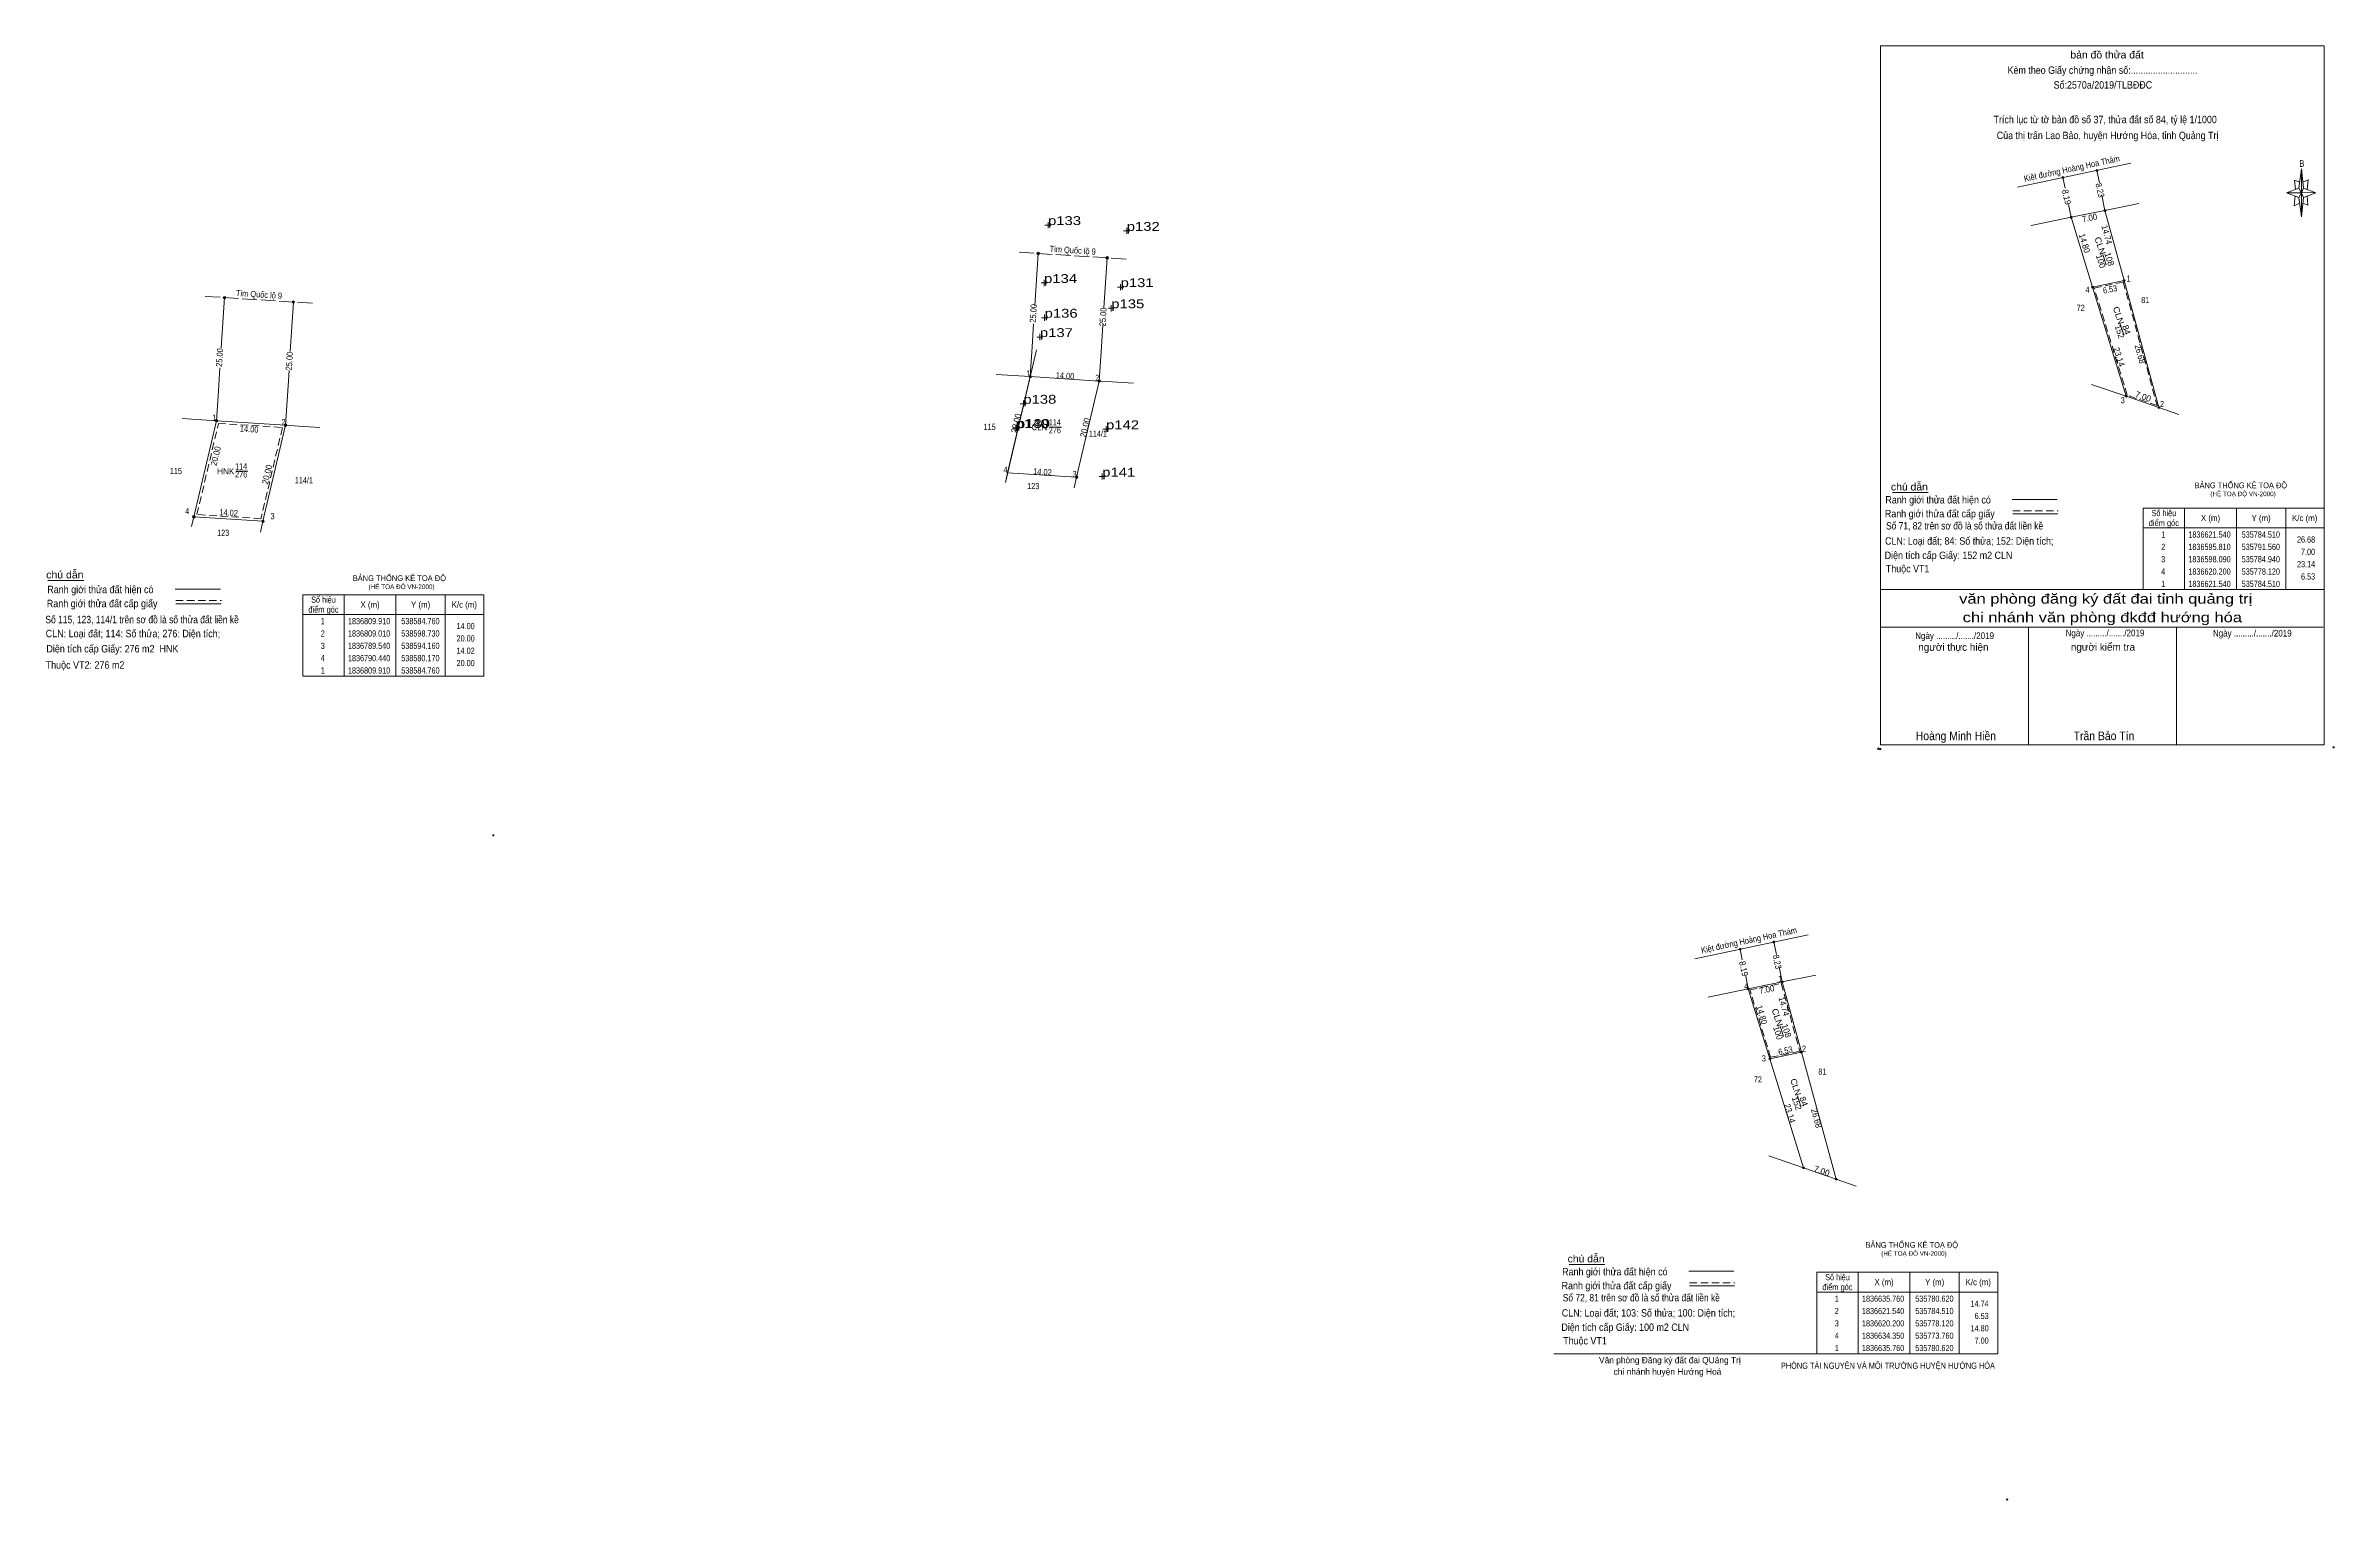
# Model space of a CAD drawing. Header units: metres. Extents: x 537998 to 538849, y 1836582 to 1836877.
# Drawn here: x 538385.2 to 538849, y 1836582.2 to 1836876.9 of the extents above; entities that cross this region are included whole.
import ezdxf
from ezdxf.enums import TextEntityAlignment as Align

# ---------------------------------------------------------------- set-up
doc = ezdxf.new("R2010")
doc.units = ezdxf.units.M
doc.header["$LTSCALE"] = 0.5
doc.header["$PDMODE"] = 32
doc.header["$PDSIZE"] = 0.25
doc.linetypes.add('LONG_DASHED', pattern=[7.5, 6, -1.5])
doc.linetypes.add('MEDIUM_DASHED', pattern=[4.5, 3, -1.5])
for name, color, linetype, lineweight in [('1', 7, 'Continuous', 13), ('10', 7, 'Continuous', 13), ('12', 7, 'Continuous', 13), ('15', 7, 'Continuous', 13), ('17', 7, 'Continuous', 13), ('2', 7, 'Continuous', 13), ('23', 7, 'Continuous', 13), ('6', 7, 'Continuous', 13), ('63', 7, 'Continuous', 13), ('7', 7, 'Continuous', 13)]:
    doc.layers.add(name, color=color, linetype=linetype, lineweight=lineweight)

msp = doc.modelspace()

# ---------------------------------------------------------------- hatches: boundary and pattern name
at = {"layer": '63'}
for points in [[(538794.26, 1836850.23, 1), (538793.86, 1836850.23, 1)], [(538801.12, 1836851.69, 1), (538800.72, 1836851.69, 1)], [(538795.92, 1836842.18, 1), (538795.52, 1836842.18, 1)], [(538802.78, 1836843.59, 1), (538802.38, 1836843.59, 1)], [(538586.62, 1836834.86, 1), (538586.12, 1836834.86, 1)], [(538600.59, 1836833.97, 1), (538600.09, 1836833.97, 1)], [(538800.28, 1836828.03, 1), (538799.88, 1836828.03, 1)], [(538806.67, 1836829.37, 1), (538806.27, 1836829.37, 1)], [(538421.7, 1836825.91, 1), (538421.2, 1836825.91, 1)], [(538435.67, 1836825.02, 1), (538435.17, 1836825.02, 1)], [(538585.01, 1836809.91, 1), (538584.51, 1836809.91, 1)], [(538598.98, 1836809.01, 1), (538598.48, 1836809.01, 1)], [(538807.1, 1836805.92, 1), (538806.7, 1836805.92, 1)], [(538813.72, 1836803.64, 1), (538813.32, 1836803.64, 1)], [(538420.09, 1836800.96, 1), (538419.59, 1836800.96, 1)], [(538434.06, 1836800.06, 1), (538433.56, 1836800.06, 1)], [(538594.41, 1836789.54, 1), (538593.91, 1836789.54, 1)], [(538415.5, 1836781.49, 1), (538415, 1836781.49, 1)], [(538429.49, 1836780.59, 1), (538428.99, 1836780.59, 1)], [(538728.83, 1836693.88, 1), (538728.43, 1836693.88, 1)], [(538735.69, 1836695.34, 1), (538735.29, 1836695.34, 1)], [(538730.49, 1836685.83, 1), (538730.09, 1836685.83, 1)], [(538737.35, 1836687.24, 1), (538736.95, 1836687.24, 1)], [(538734.85, 1836671.68, 1), (538734.45, 1836671.68, 1)], [(538741.24, 1836673.02, 1), (538740.84, 1836673.02, 1)], [(538741.67, 1836649.57, 1), (538741.27, 1836649.57, 1)], [(538748.29, 1836647.29, 1), (538747.89, 1836647.29, 1)]]:
    msp.add_hatch(color=256, dxfattribs=at).paths.add_polyline_path(points)

# ---------------------------------------------------------------- linework, layer by layer
at = {"layer": '1', "linetype": 'MEDIUM_DASHED'}
for points in [[(538806.29, 1836829.08), (538813.15, 1836804.03), (538807.1, 1836806.12), (538800.4, 1836827.84)], [(538420.23, 1836800.43), (538433.19, 1836799.6), (538428.85, 1836781.12), (538415.87, 1836781.95)]]:
    msp.add_lwpolyline(points, close=True, dxfattribs=at)
at = {"layer": '1'}
for points in [[(538584.76, 1836809.91), (538598.73, 1836809.01), (538594.16, 1836789.54), (538580.17, 1836790.44)], [(538741.04, 1836673.02), (538748.09, 1836647.29), (538741.47, 1836649.57), (538734.65, 1836671.68)]]:
    msp.add_lwpolyline(points, close=True, dxfattribs=at)
at = {"layer": '10'}
msp.add_line((538579.71, 1836788.47), (538586.04, 1836815.33), dxfattribs=at)
for points in [[(538813.52, 1836803.64), (538806.47, 1836829.37), (538802.58, 1836843.59)], [(538579.71, 1836788.47), (538580.17, 1836790.44), (538584.76, 1836809.91)], [(538414.79, 1836779.52), (538415.25, 1836781.49), (538419.84, 1836800.96)], [(538748.09, 1836647.29), (538741.04, 1836673.02), (538737.15, 1836687.24)]]:
    msp.add_lwpolyline(points, dxfattribs=at)
at = {"layer": '10', "linetype": 'MEDIUM_DASHED'}
msp.add_lwpolyline([(538736.97, 1836686.95), (538740.73, 1836673.21), (538734.82, 1836671.97), (538730.61, 1836685.64)], close=True, dxfattribs=at)
at = {"layer": '12'}
for p, q in [((538794.06, 1836850.23), (538794.5, 1836848.08)), ((538800.92, 1836851.69), (538801.44, 1836849.18)), ((538801.95, 1836846.66), (538802.58, 1836843.59)), ((538795.19, 1836844.76), (538795.72, 1836842.18)), ((538728.63, 1836693.88), (538729.07, 1836691.73)), ((538735.49, 1836695.34), (538736.01, 1836692.83)), ((538729.76, 1836688.41), (538730.29, 1836685.83)), ((538736.52, 1836690.31), (538737.15, 1836687.24))]:
    msp.add_line(p, q, dxfattribs=at)
for points in [[(538795.72, 1836842.18), (538800.08, 1836828.03), (538806.9, 1836805.92)], [(538730.29, 1836685.83), (538734.65, 1836671.68), (538741.47, 1836649.57)]]:
    msp.add_lwpolyline(points, dxfattribs=at)
at = {"layer": '15', "linetype": 'LONG_DASHED'}
for p, q in [((538582.48, 1836835.11), (538604.62, 1836833.7)), ((538417.56, 1836826.16), (538439.7, 1836824.75))]:
    msp.add_line(p, q, dxfattribs=at)
at = {"layer": '15'}
for p, q in [((538586.37, 1836834.86), (538585.68, 1836824.24)), ((538600.34, 1836833.97), (538599.69, 1836823.86)), ((538421.45, 1836825.91), (538420.79, 1836815.75)), ((538435.42, 1836825.02), (538434.78, 1836815.02)), ((538585.45, 1836820.62), (538585.15, 1836815.96)), ((538599.47, 1836820.39), (538599.18, 1836815.96)), ((538585.15, 1836815.96), (538584.76, 1836809.91)), ((538599.18, 1836815.96), (538598.73, 1836809.01)), ((538420.53, 1836811.67), (538420.23, 1836807.01)), ((538434.53, 1836811.17), (538434.26, 1836807.01)), ((538598.73, 1836809.01), (538601.34, 1836808.84)), ((538601.34, 1836808.84), (538605.71, 1836808.56)), ((538420.23, 1836807.01), (538419.84, 1836800.96)), ((538434.26, 1836807.01), (538433.81, 1836800.06)), ((538433.81, 1836800.06), (538436.42, 1836799.89)), ((538436.42, 1836799.89), (538440.79, 1836799.61)), ((538580.17, 1836790.44), (538594.16, 1836789.54)), ((538415.25, 1836781.49), (538429.24, 1836780.59))]:
    msp.add_line(p, q, dxfattribs=at)
for points in [[(538577.82, 1836810.36), (538584.76, 1836809.91), (538598.73, 1836809.01)], [(538598.73, 1836809.01), (538594.16, 1836789.54), (538593.65, 1836787.35)], [(538412.9, 1836801.41), (538419.84, 1836800.96), (538433.81, 1836800.06)], [(538433.81, 1836800.06), (538429.24, 1836780.59), (538428.73, 1836778.4)]]:
    msp.add_lwpolyline(points, dxfattribs=at)
at = {"layer": '17'}
msp.add_line((538385.64, 1836768.6), (538392.95, 1836768.6), dxfattribs=at)
at = {"layer": '2'}
for p, q in [((538841.9, 1836848.11), (538842.39, 1836852.01)), ((538841.9, 1836846.22), (538839.39, 1836847.11)), ((538842.79, 1836846.22), (538842.39, 1836842.31)), ((538842.79, 1836848.11), (538845.3, 1836847.11)), ((538843.59, 1836846.51), (538843.7, 1836844.62)), ((538843.7, 1836844.62), (538842.7, 1836845.02)), ((538759.52, 1836786.43), (538766.76, 1836786.43)), ((538783.77, 1836785.03), (538792.9, 1836785.03)), ((538783.91, 1836782.1), (538793.04, 1836782.1)), ((538757.11, 1836766.75), (538847.02, 1836766.75)), ((538757.11, 1836759.16), (538846.82, 1836759.16)), ((538757.11, 1836759.16), (538846.82, 1836759.16)), ((538757.11, 1836759.16), (538846.82, 1836759.16)), ((538787.08, 1836735.29), (538787.08, 1836759.16)), ((538817.05, 1836735.29), (538817.05, 1836759.16)), ((538694, 1836630.02), (538701.24, 1836630.02)), ((538718.25, 1836628.62), (538727.38, 1836628.62)), ((538718.39, 1836625.69), (538727.52, 1836625.69))]:
    msp.add_line(p, q, dxfattribs=at)
at = {"layer": '2', "linetype": 'MEDIUM_DASHED'}
for p, q in [((538783.91, 1836782.72), (538793.1, 1836782.72)), ((538718.39, 1836626.31), (538727.58, 1836626.31))]:
    msp.add_line(p, q, dxfattribs=at)
at = {"layer": '2'}
for points in [[(538757.11, 1836876.94), (538847.02, 1836876.94), (538847.02, 1836735.29), (538757.11, 1836735.29)], [(538842.39, 1836852.01), (538842.79, 1836848.11), (538842.39, 1836847.11)], [(538842.39, 1836847.11), (538839.39, 1836847.11), (538841.9, 1836848.11), (538842.79, 1836846.22), (538845.3, 1836847.11), (538842.39, 1836847.22)], [(538842.39, 1836847.11), (538842.39, 1836842.31), (538841.9, 1836846.22)]]:
    msp.add_lwpolyline(points, close=True, dxfattribs=at)
for points in [[(538842.39, 1836847.11), (538841.9, 1836848.11), (538839.39, 1836847.11)], [(538841.1, 1836846.51), (538840.9, 1836844.51), (538841.99, 1836845.02)], [(538842.1, 1836849.3), (538840.99, 1836849.7), (538841.19, 1836847.82)], [(538842.39, 1836847.11), (538842.79, 1836846.22), (538845.3, 1836847.11)], [(538842.7, 1836849.3), (538843.79, 1836849.81), (538843.59, 1836847.82)], [(538847.02, 1836735.29), (538757.11, 1836735.29), (538757.11, 1836759.16)]]:
    msp.add_lwpolyline(points, dxfattribs=at)
for p in [(538756.63, 1836734.51), (538757.03, 1836734.44), (538848.92, 1836734.79)]:
    msp.add_point(p, dxfattribs=at)
at = {"layer": '23'}
for p, q in [((538807.84, 1836853.16), (538784.88, 1836848.28)), ((538787.59, 1836840.5), (538795.72, 1836842.18)), ((538795.72, 1836842.18), (538802.58, 1836843.59)), ((538802.58, 1836843.59), (538809.44, 1836845)), ((538799.87, 1836808.34), (538806.9, 1836805.92)), ((538806.9, 1836805.92), (538813.52, 1836803.64)), ((538813.52, 1836803.64), (538817.58, 1836802.24)), ((538742.41, 1836696.81), (538719.45, 1836691.93)), ((538737.15, 1836687.24), (538744.01, 1836688.65)), ((538722.16, 1836684.15), (538730.29, 1836685.83)), ((538730.29, 1836685.83), (538737.15, 1836687.24)), ((538734.44, 1836651.99), (538741.47, 1836649.57)), ((538741.47, 1836649.57), (538748.09, 1836647.29)), ((538748.09, 1836647.29), (538752.15, 1836645.89))]:
    msp.add_line(p, q, dxfattribs=at)
at = {"layer": '6'}
for p, q in [((538802.15, 1836834.65), (538802.85, 1836832.56)), ((538805.67, 1836820.55), (538806.4, 1836818.36)), ((538411.45, 1836766.84), (538420.67, 1836766.84)), ((538411.59, 1836763.88), (538420.8, 1836763.88)), ((538736.72, 1836678.3), (538737.42, 1836676.21)), ((538740.24, 1836664.2), (538740.97, 1836662.01)), ((538690.86, 1836611.92), (538780.86, 1836611.92))]:
    msp.add_line(p, q, dxfattribs=at)
at = {"layer": '6', "linetype": 'MEDIUM_DASHED'}
msp.add_line((538411.59, 1836764.51), (538420.85, 1836764.51), dxfattribs=at)
at = {"layer": '6'}
for p in [(538475.93, 1836716.95), (538782.76, 1836582.36)]:
    msp.add_point(p, dxfattribs=at)
at = {"layer": '63'}
for p, q in [((538800.08, 1836828.03), (538806.47, 1836829.37)), ((538588.64, 1836799.67), (538591.07, 1836799.67)), ((538423.72, 1836790.72), (538426.15, 1836790.72)), ((538818.72, 1836783.25), (538818.72, 1836766.75)), ((538829.22, 1836783.25), (538829.22, 1836766.75)), ((538839.22, 1836783.25), (538839.22, 1836766.75)), ((538810.32, 1836779.25), (538847.02, 1836779.25)), ((538445.71, 1836765.71), (538445.71, 1836749.21)), ((538456.21, 1836765.71), (538456.21, 1836749.21)), ((538466.21, 1836765.71), (538466.21, 1836749.21)), ((538437.31, 1836761.71), (538474.01, 1836761.71)), ((538734.65, 1836671.68), (538741.04, 1836673.02)), ((538752.56, 1836628.42), (538752.56, 1836611.92)), ((538763.06, 1836628.42), (538763.06, 1836611.92)), ((538773.06, 1836628.42), (538773.06, 1836611.92)), ((538744.16, 1836624.42), (538780.86, 1836624.42))]:
    msp.add_line(p, q, dxfattribs=at)
for points in [[(538810.32, 1836783.25), (538847.02, 1836783.25), (538847.02, 1836766.75), (538810.32, 1836766.75)], [(538437.31, 1836765.71), (538474.01, 1836765.71), (538474.01, 1836749.21), (538437.31, 1836749.21)], [(538744.16, 1836628.42), (538780.86, 1836628.42), (538780.86, 1836611.92), (538744.16, 1836611.92)]]:
    msp.add_lwpolyline(points, close=True, dxfattribs=at)
for centre, radius in [((538794.06, 1836850.23), 0.2), ((538800.92, 1836851.69), 0.2), ((538795.72, 1836842.18), 0.2), ((538802.58, 1836843.59), 0.2), ((538586.37, 1836834.86), 0.25), ((538600.34, 1836833.97), 0.25), ((538800.08, 1836828.03), 0.2), ((538806.47, 1836829.37), 0.2), ((538421.45, 1836825.91), 0.25), ((538435.42, 1836825.02), 0.25), ((538584.76, 1836809.91), 0.25), ((538598.73, 1836809.01), 0.25), ((538806.9, 1836805.92), 0.2), ((538813.52, 1836803.64), 0.2), ((538419.84, 1836800.96), 0.25), ((538433.81, 1836800.06), 0.25), ((538594.16, 1836789.54), 0.25), ((538415.25, 1836781.49), 0.25), ((538429.24, 1836780.59), 0.25), ((538728.63, 1836693.88), 0.2), ((538735.49, 1836695.34), 0.2), ((538730.29, 1836685.83), 0.2), ((538737.15, 1836687.24), 0.2), ((538734.65, 1836671.68), 0.2), ((538741.04, 1836673.02), 0.2), ((538741.47, 1836649.57), 0.2), ((538748.09, 1836647.29), 0.2)]:
    msp.add_circle(centre, radius, dxfattribs=at)
at = {"layer": '7'}
for p, q in [((538588.36, 1836839.98), (538588.36, 1836841.23)), ((538588.98, 1836840.61), (538587.74, 1836840.61)), ((538604.94, 1836839.44), (538603.69, 1836839.44)), ((538604.31, 1836838.82), (538604.31, 1836840.07)), ((538588.19, 1836828.88), (538586.94, 1836828.88)), ((538587.56, 1836828.25), (538587.56, 1836829.5)), ((538603.7, 1836828.04), (538602.45, 1836828.04)), ((538603.07, 1836827.42), (538603.07, 1836828.67)), ((538587.67, 1836821.22), (538587.67, 1836822.46)), ((538601.8, 1836823.76), (538600.55, 1836823.76)), ((538601.18, 1836823.13), (538601.18, 1836824.38)), ((538587.33, 1836817.92), (538586.08, 1836817.92)), ((538586.71, 1836817.29), (538586.71, 1836818.54)), ((538588.29, 1836821.84), (538587.04, 1836821.84)), ((538583.98, 1836804.41), (538582.73, 1836804.41)), ((538583.36, 1836803.79), (538583.36, 1836805.04)), ((538582.45, 1836799.46), (538581.2, 1836799.46)), ((538582.68, 1836799.5), (538581.44, 1836799.5)), ((538581.82, 1836798.84), (538581.82, 1836800.09)), ((538582.06, 1836798.88), (538582.06, 1836800.13)), ((538600.74, 1836799.24), (538599.49, 1836799.24)), ((538600.12, 1836798.62), (538600.12, 1836799.87)), ((538599.35, 1836789.03), (538599.35, 1836790.28)), ((538599.98, 1836789.65), (538598.73, 1836789.65))]:
    msp.add_line(p, q, dxfattribs=at)

# ---------------------------------------------------------------- texts
at = {"layer": '1'}
for s, width, p in [('115', 0.85, (538576.525, 1836799.1)), ('CLN', 0.95, (538586.615, 1836799.05)), ('276', 0.85, (538589.745, 1836798.42)), ('114', 0.85, (538589.74, 1836800.03)), ('114/1', 0.85, (538598.47, 1836797.73)), ('115', 0.85, (538411.605, 1836790.15)), ('276', 0.85, (538424.825, 1836789.47)), ('114', 0.85, (538424.82, 1836791.08)), ('114/1', 0.85, (538437.54, 1836788.29)), ('123', 0.85, (538585.365, 1836787.1)), ('123', 0.85, (538421.185, 1836777.63))]:
    msp.add_text(s, height=1.25, dxfattribs=dict(at, width=width)).set_placement(p, align=Align.CENTER)
msp.add_text('HNK', height=1.25, dxfattribs=at).set_placement((538421.695, 1836790.1), align=Align.CENTER)
for s, height, width, p in [('BẢNG THỐNG KÊ TOẠ ĐỘ ', 1.159, 0.95, (538447.43, 1836768.49)), ('(HỆ TOẠ ĐỘ VN-2000)', 0.9374, 0.9, (538450.65, 1836766.86)), ('BẢNG THỐNG KÊ TOẠ ĐỘ ', 1.15, 0.95, (538754.04, 1836633.38)), ('(HỆ TOẠ ĐỘ VN-2000)', 0.9299, 0.9, (538757.23, 1836631.76))]:
    msp.add_text(s, height=height, dxfattribs=dict(at, width=width)).set_placement(p)
at = {"layer": '12', "width": 1.25}
for s, p in [('p133', (538588.36, 1836840.61)), ('p132', (538604.31, 1836839.44)), ('p134', (538587.56, 1836828.88)), ('p131', (538603.07, 1836828.04)), ('p136', (538587.67, 1836821.84)), ('p135', (538601.18, 1836823.76)), ('p137', (538586.71, 1836817.92)), ('p138', (538583.36, 1836804.41)), ('p140', (538581.82, 1836799.46)), ('p139', (538582.06, 1836799.5)), ('p142', (538600.12, 1836799.24)), ('p141', (538599.35, 1836789.65))]:
    msp.add_text(s, height=1.8, dxfattribs=at).set_placement(p)
at = {"layer": '2'}
for s, height, width, p in [('bản đồ thửa đất', 1.498, 1.05, (538803, 1836874.37)), ('Kèm theo Giấy chứng nhận số:...........................', 1.498, 0.9, (538802.08, 1836871.26)), ('Số:2570a/2019/TLBĐĐC ', 1.5, 0.9, (538802.41, 1836868.26)), ('Trích lục từ tờ bản đồ số 37, thửa đất số 84, tỷ lệ 1/1000 ', 1.5, 0.9, (538802.875, 1836861.25)), ('Của thị trấn Lao Bảo, huyện Hướng Hóa, tỉnh Quảng Trị', 1.5, 0.9, (538803.115, 1836858.03)), ('B', 1.376, 0.8, (538842.47, 1836852.41)), ('văn phòng đăng ký đất đai tỉnh quảng trị', 1.998, 1.25, (538802.735, 1836763.9)), ('chi nhánh văn phòng đkđđ hướng hóa', 1.998, 1.25, (538802.045, 1836760.14)), ('Ngày ........./......./2019', 1.349, 0.9, (538772.105, 1836756.73)), ('Ngày ........./......./2019', 1.349, 0.9, (538802.585, 1836757.29)), ('Ngày ........./......./2019', 1.349, 0.9, (538832.435, 1836757.24)), ('Hoàng Minh Hiền', 1.75, 0.9, (538772.37, 1836736.24)), ('Trần Bảo Tín', 1.75, 0.9, (538802.39, 1836736.24))]:
    msp.add_text(s, height=height, dxfattribs=dict(at, width=width)).set_placement(p, align=Align.CENTER)
for s, p in [('100', (538801.1467, 1836833.083)), ('152', (538804.955, 1836818.818)), ('100', (538735.7167, 1836676.733)), ('152', (538739.525, 1836662.468))]:
    msp.add_text(s, height=1.25, rotation=288.474, dxfattribs=at).set_placement(p, align=Align.CENTER)
for s, height, width, p in [('Ranh giới thửa đất hiện có ', 1.5, 0.9, (538758.08, 1836784.2)), ('chú dẫn', 1.498, 1.05, (538759.2, 1836786.83)), ('BẢNG THỐNG KÊ TOẠ ĐỘ ', 1.149, 0.95, (538820.74, 1836787.3)), ('(HỆ TOẠ ĐỘ VN-2000)', 0.929, 0.9, (538823.94, 1836785.68)), ('Ranh giới thửa đất cấp giấy', 1.5, 0.9, (538757.97, 1836781.39)), ('Số 71, 82 trên sơ đồ là số thửa đất liền kề', 1.5, 0.85, (538758.21, 1836778.93)), ('CLN: Loại đất; 84: Số thửa; 152: Diện tích;', 1.5, 0.9, (538758.01, 1836775.85)), ('Diện tích cấp Giấy: 152 m2 CLN', 1.5, 0.9, (538757.93, 1836772.95)), ('Thuộc VT1', 1.5, 0.9, (538758.17, 1836770.24)), ('chú dẫn', 1.498, 1.05, (538693.68, 1836630.42)), ('Ranh giới thửa đất hiện có ', 1.5, 0.9, (538692.56, 1836627.79)), ('Ranh giới thửa đất cấp giấy', 1.5, 0.9, (538692.45, 1836624.98)), ('Số 72, 81 trên sơ đồ là số thửa đất liền kề', 1.5, 0.85, (538692.69, 1836622.52)), ('Diện tích cấp Giấy: 100 m2 CLN', 1.5, 0.9, (538692.41, 1836616.54)), ('CLN: Loại đất; 103: Số thửa; 100: Diện tích;', 1.5, 0.9, (538692.49, 1836619.44)), ('Thuộc VT1', 1.5, 0.9, (538692.78, 1836613.8))]:
    msp.add_text(s, height=height, dxfattribs=dict(at, width=width)).set_placement(p)
for s, p in [('người thực hiện', (538771.855, 1836754.35)), ('người kiểm tra', (538802.17, 1836754.38))]:
    msp.add_text(s, height=1.498, dxfattribs=at).set_placement(p, align=Align.CENTER)
at = {"layer": '23'}
for s, width, p in [('72', 0.85, (538797.66, 1836823.23)), ('81', 0.75, (538810.755, 1836824.8)), ('81', 0.75, (538745.325, 1836668.45)), ('72', 0.85, (538732.23, 1836666.88))]:
    msp.add_text(s, height=1.25, dxfattribs=dict(at, width=width)).set_placement(p, align=Align.CENTER)
at = {"layer": '6'}
for s, rotation, width, p in [('Kiệt đường Hoàng Hoa Thám', 12.184, 0.9, (538795.9881, 1836851.4603)), ('8.19', 282.151, 0.95, (538794.1816, 1836846.1565)), ('8.23', 282.151, 0.9, (538800.9673, 1836847.5365)), ('CLN', 288.474, 1.1, (538801.012, 1836836.228)), ('CLN', 288.474, 1.1, (538804.7419, 1836822.108)), ('84', 288.474, 1.05, (538806.3581, 1836819.198)), ('Kiệt đường Hoàng Hoa Thám', 12.184, 0.9, (538730.5581, 1836695.1103)), ('8.23', 282.151, 0.9, (538735.5373, 1836691.1865)), ('8.19', 282.151, 0.95, (538728.7516, 1836689.8065)), ('CLN', 288.474, 1.1, (538735.5819, 1836679.878)), ('CLN', 288.474, 1.05, (538739.3119, 1836665.758)), ('84', 288.474, 1.05, (538740.928, 1836662.848))]:
    msp.add_text(s, height=1.25, rotation=rotation, dxfattribs=dict(at, width=width)).set_placement(p, align=Align.CENTER)
for p in [(538802.8783, 1836833.518), (538737.4483, 1836677.168)]:
    msp.add_text('108', height=1.25, rotation=288.474, dxfattribs=at).set_placement(p, align=Align.CENTER)
for s, height, width, p in [('chú dẫn', 1.512, 1.05, (538385.32, 1836769.01)), ('Ranh giới thửa đất hiện có ', 1.512, 0.9, (538385.53, 1836766.02)), ('Ranh giới thửa đất cấp giấy', 1.512, 0.9, (538385.43, 1836763.18)), ('Số 115, 123, 114/1 trên sơ đồ là số thửa đất liền kề', 1.51, 0.85, (538385.15, 1836759.93)), ('CLN: Loại đất; 114: Số thửa; 276: Diện tích;', 1.51, 0.9, (538385.22, 1836757.09)), ('Diện tích cấp Giấy: 276 m2  HNK', 1.51, 0.9, (538385.35, 1836754.01)), ('Thuộc VT2: 276 m2', 1.51, 0.9, (538385.2, 1836750.72))]:
    msp.add_text(s, height=height, dxfattribs=dict(at, width=width)).set_placement(p)
for s, p in [(' Văn phòng Đăng ký đất đai QUảng Trị', (538714.16, 1836609.98)), ('chi nhánh huyện Hướng Hoá', (538713.91, 1836607.66))]:
    msp.add_text(s, height=1.267, dxfattribs=at).set_placement(p, align=Align.CENTER)
at = {"layer": '6', "width": 0.85}
msp.add_text('PHÒNG TÀI NGUYÊN VÀ MÔI TRƯỜNG HUYỆN HƯỚNG HÓA', height=1.27, dxfattribs=at).set_placement((538758.585, 1836608.86), align=Align.CENTER)
at = {"layer": '63'}
for s, rotation, width, p in [('7.00', 11.615, 0.95, (538799.5792, 1836841.4581)), ('Tim Quốc lộ 9', 356.356, 0.9, (538593.3303, 1836834.8962)), ('14.80', 287.125, 0.95, (538797.8419, 1836836.759)), ('14.74', 285.299, 0.95, (538802.3539, 1836838.4949)), ('Tim Quốc lộ 9', 356.356, 0.9, (538428.4103, 1836825.9462)), ('6.53', 11.843, 0.9, (538803.7267, 1836826.9776)), ('25.00', 86.307, 0.9, (538585.9897, 1836822.6847)), ('25.00', 86.307, 0.9, (538600.1297, 1836821.9647)), ('25.00', 86.307, 0.9, (538421.0697, 1836813.7347)), ('25.00', 86.307, 0.9, (538435.2097, 1836813.0147)), ('23.14', 287.143, 0.95, (538804.8525, 1836813.7092)), ('26.68', 285.323, 0.95, (538809.0778, 1836814.3402)), ('14.00', 356.314, 0.9, (538591.7698, 1836809.4608)), ('14.00', 356.314, 0.9, (538426.4148, 1836798.6605)), ('20.00', 76.735, 0.95, (538582.5007, 1836800.3116)), ('20.00', 76.791, 0.95, (538596.4788, 1836799.4222)), ('20.00', 76.735, 0.95, (538420.2807, 1836793.6716)), ('20.00', 76.791, 0.95, (538430.6888, 1836789.9522)), ('14.02', 356.319, 0.9, (538587.1949, 1836789.9913)), ('14.02', 356.319, 0.9, (538422.2499, 1836781.711)), ('7.00', 11.615, 0.95, (538734.1492, 1836685.1081)), ('14.74', 285.299, 0.95, (538736.9239, 1836682.1449)), ('14.80', 287.125, 0.95, (538732.4119, 1836680.409)), ('6.53', 11.843, 0.9, (538737.9267, 1836672.7276)), ('23.14', 287.143, 0.95, (538738.1125, 1836660.4392)), ('26.68', 285.323, 0.95, (538743.4978, 1836659.4802))]:
    msp.add_text(s, height=1.25, rotation=rotation, dxfattribs=dict(at, width=width)).set_placement(p, align=Align.CENTER)
for s, width, p in [(' 4', 0.85, (538799.45, 1836826.89)), (' 1', 0.75, (538807.77, 1836829.15)), (' 1', 0.75, (538584.76, 1836809.91)), (' 2', 0.85, (538598.73, 1836809.01)), (' 3', 0.8, (538806.61, 1836804.51)), (' 2', 0.85, (538814.55, 1836803.73)), (' 1', 0.75, (538419.84, 1836800.96)), (' 2', 0.85, (538433.81, 1836800.06)), (' 4', 0.85, (538580.17, 1836790.44)), (' 3', 0.8, (538594.16, 1836789.54)), (' 4', 0.85, (538414.31, 1836782.05)), (' 3', 0.8, (538431.61, 1836781.01)), ('26.68', 0.85, (538845.17, 1836776.28)), ('23.14', 0.85, (538845.17, 1836771.28)), ('7.00', 0.85, (538845.17, 1836773.78)), ('6.53', 0.85, (538845.17, 1836768.78)), ('20.00', 0.85, (538472.16, 1836756.24)), ('14.00', 0.85, (538472.16, 1836758.74)), ('14.02', 0.85, (538472.16, 1836753.74)), ('20.00', 0.85, (538472.16, 1836751.24)), (' 1', 0.75, (538737.15, 1836687.24)), (' 4', 0.85, (538730.29, 1836685.83)), (' 2', 0.85, (538741.99, 1836673.09)), (' 3', 0.8, (538733.86, 1836671.14)), ('14.74', 0.85, (538779.01, 1836621.45)), ('6.53', 0.85, (538779.01, 1836618.95)), ('14.80', 0.85, (538779.01, 1836616.45)), ('7.00', 0.85, (538779.01, 1836613.95))]:
    msp.add_text(s, height=1.25, dxfattribs=dict(at, width=width)).set_placement(p, align=Align.RIGHT)
for p in [(538810.1215, 1836805.2725), (538744.9815, 1836648.3625), (538744.9915, 1836648.3625)]:
    msp.add_text('7.00', height=1.25, rotation=340.996, dxfattribs=at).set_placement(p, align=Align.CENTER)
for s, width, p in [('điểm góc', 0.9, (538814.52, 1836779.63)), ('Số hiệu', 0.85, (538814.52, 1836781.63)), ('X (m)', 0.95, (538823.97, 1836780.63)), ('Y (m)', 0.95, (538834.225, 1836780.63)), ('K/c (m)', 0.95, (538843.065, 1836780.63)), (' 2', 0.85, (538814.175, 1836774.78)), (' 1', 0.75, (538814.17, 1836777.28)), ('1836621.540', 0.85, (538823.77, 1836777.28)), ('1836595.810', 0.85, (538823.77, 1836774.78)), ('535784.510', 0.85, (538834.17, 1836777.28)), ('535791.560', 0.85, (538834.17, 1836774.78)), (' 3', 0.8, (538814.165, 1836772.28)), ('1836598.090', 0.85, (538823.77, 1836772.28)), ('535784.940', 0.85, (538834.17, 1836772.28)), (' 4', 0.85, (538814.17, 1836769.78)), (' 1', 0.75, (538814.17, 1836767.28)), ('1836620.200', 0.85, (538823.77, 1836769.78)), ('1836621.540', 0.85, (538823.77, 1836767.28)), ('535778.120', 0.85, (538834.17, 1836769.78)), ('535784.510', 0.85, (538834.17, 1836767.28)), ('điểm góc', 0.9, (538441.51, 1836762.09)), ('Số hiệu', 0.85, (538441.51, 1836764.09)), ('X (m)', 0.95, (538450.96, 1836763.09)), ('Y (m)', 0.95, (538461.215, 1836763.09)), ('K/c (m)', 0.95, (538470.055, 1836763.09)), (' 2', 0.85, (538441.165, 1836757.24)), (' 1', 0.75, (538441.16, 1836759.74)), ('1836809.910', 0.85, (538450.76, 1836759.74)), ('1836809.010', 0.85, (538450.76, 1836757.24)), ('538584.760', 0.85, (538461.16, 1836759.74)), ('538598.730', 0.85, (538461.16, 1836757.24)), (' 4', 0.85, (538441.16, 1836752.24)), (' 3', 0.8, (538441.155, 1836754.74)), ('1836789.540', 0.85, (538450.76, 1836754.74)), ('1836790.440', 0.85, (538450.76, 1836752.24)), ('538594.160', 0.85, (538461.16, 1836754.74)), ('538580.170', 0.85, (538461.16, 1836752.24)), (' 1', 0.75, (538441.16, 1836749.74)), ('1836809.910', 0.85, (538450.76, 1836749.74)), ('538584.760', 0.85, (538461.16, 1836749.74)), ('Số hiệu', 0.85, (538748.36, 1836626.8)), ('điểm góc', 0.9, (538748.36, 1836624.8)), (' 1', 0.75, (538748.01, 1836622.45)), ('1836635.760', 0.85, (538757.61, 1836622.45)), ('X (m)', 0.95, (538757.81, 1836625.8)), ('535780.620', 0.85, (538768.01, 1836622.45)), ('Y (m)', 0.95, (538768.065, 1836625.8)), ('K/c (m)', 0.95, (538776.905, 1836625.8)), (' 3', 0.8, (538748.005, 1836617.45)), (' 2', 0.85, (538748.015, 1836619.95)), ('1836621.540', 0.85, (538757.61, 1836619.95)), ('1836620.200', 0.85, (538757.61, 1836617.45)), ('535784.510', 0.85, (538768.01, 1836619.95)), ('535778.120', 0.85, (538768.01, 1836617.45)), (' 4', 0.85, (538748.01, 1836614.95)), (' 1', 0.75, (538748.01, 1836612.45)), ('1836634.350', 0.85, (538757.61, 1836614.95)), ('1836635.760', 0.85, (538757.61, 1836612.45)), ('535773.760', 0.85, (538768.01, 1836614.95)), ('535780.620', 0.85, (538768.01, 1836612.45))]:
    msp.add_text(s, height=1.25, dxfattribs=dict(at, width=width)).set_placement(p, align=Align.CENTER)

doc.saveas('drawing.dxf')
